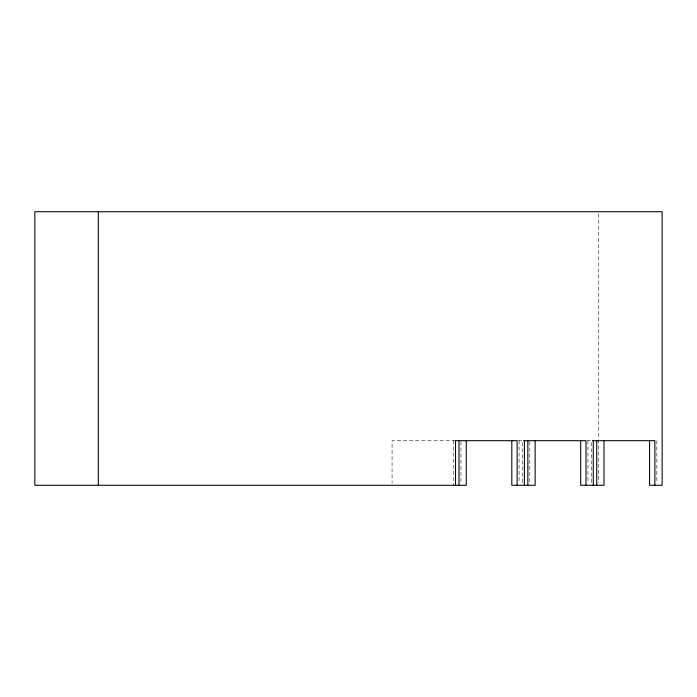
<?xml version="1.0" encoding="UTF-8"?>
<svg xmlns="http://www.w3.org/2000/svg" width="697" height="697" viewBox="0 0 697 697"><rect width="100%" height="100%" fill="white"/><g stroke="black" fill="none" stroke-linecap="round" stroke-linejoin="round"><path stroke-width="0.52" stroke-dasharray="3.48 2.61" d="M455.533 440.687L392.071 440.687L392.071 483.108M518.219 440.687L522.541 440.687L522.541 483.108M587.083 440.687L591.413 440.687L591.413 483.108M656.835 440.687L656.835 483.108M598.688 213.892L598.688 438.605M598.688 439.685L598.688 483.108M587.963 440.687L587.963 483.108M529.816 441.776L529.816 483.108M519.091 440.687L519.091 483.108M460.944 441.776L460.944 483.108M453.669 440.687L453.669 485.278"/><path stroke-width="1.05" d="M523.604 440.687L586.003 440.687L586.003 485.278M592.476 440.687L654.866 440.687L654.866 485.278M649.552 440.687L649.552 485.278L662.15 485.278L662.15 211.722L34.85 211.722L34.85 485.278L466.267 485.278L466.267 440.687M604.003 440.687L604.003 485.278L580.679 485.278L580.679 440.687M596.728 440.687L596.728 485.278M593.278 440.687L593.278 485.278M535.139 440.687L535.139 485.278L511.807 485.278L511.807 440.687M527.856 440.687L527.856 485.278M524.405 440.687L524.405 485.278M517.13 485.278L517.13 440.687L455.533 440.687L455.533 485.278M458.983 440.687L458.983 485.278M98.312 211.722L98.312 485.278"/></g></svg>
